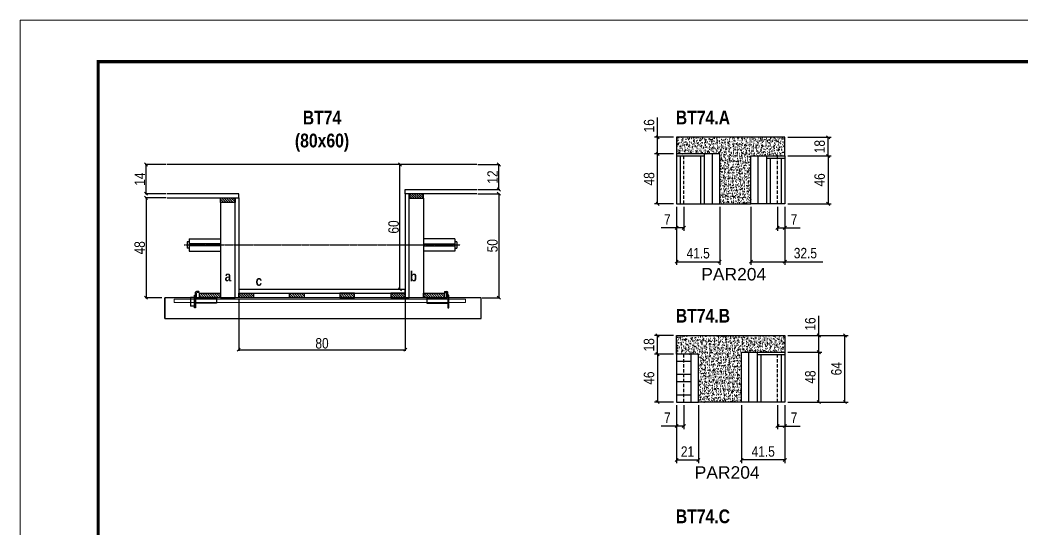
# Model space of a CAD drawing. Extents: x 3309 to 9590, y -2522 to 15424.
# Drawn here: x 8105 to 9068, y 6079 to 6568 of the extents above; entities that cross this region are included whole.
import ezdxf

# ---------------------------------------------------------------- set-up
doc = ezdxf.new("R2010")
doc.units = 0
for name, pattern in [('DASHED', [0.75, 0.5, -0.25]), ('HIDDEN', [0.375, 0.25, -0.125]), ('HIDDEN2', [4.7625, 3.175, -1.5875])]:
    doc.linetypes.add(name, pattern=pattern)
for name, color, linetype in [('5', 5, 'Continuous'), ('barrote', 251, 'Continuous'), ('COTA', 241, 'Continuous'), ('detalhes', 4, 'Continuous'), ('NOMENCLATURA', 7, 'Continuous'), ('Painéis', 200, 'Continuous'), ('presilha', 1, 'Continuous'), ('SARR_2.2x10', 60, 'Continuous'), ('SARR_2.2x7', 40, 'Continuous'), ('SARR_3.5x7', 81, 'Continuous'), ('TENSOR', 3, 'Continuous')]:
    doc.layers.add(name, color=color, linetype=linetype)
for name, color, linetype, lineweight in [('CONCRETO', 251, 'Continuous', 25), ('Folhas', 255, 'Continuous', 9), ('SARRAFO DE PRESSAO', 251, 'DASHED', 9), ('SCO-___-LAJ', 2, 'Continuous', 0)]:
    doc.layers.add(name, color=color, linetype=linetype, lineweight=lineweight)
doc.styles.add('COTA TECNICA', font='techl___.ttf', dxfattribs={"height": 10})
doc.styles.add('COTA TECNICA 2X', font='techl___.ttf', dxfattribs={"height": 10})
doc.styles.get("Standard").update_dxf_attribs({"font": 'arial.ttf'})
doc.styles.add('TECNICA', font='techb___.ttf', dxfattribs={"height": 10})
doc.dimstyles.new('PAINEL', dxfattribs={"dimtxt": 10, "dimasz": 3, "dimexe": 3, "dimexo": 3, "dimgap": 3, "dimtad": 1, "dimdec": 1, "dimzin": 12, "dimdsep": 46, "dimtxsty": 'COTA TECNICA', "dimblk1": 'OBLIQUE', "dimblk2": 'OBLIQUE', "dimsah": 1, "dimcen": 0.9, "dimclrd": 4, "dimclre": 4, "dimclrt": 240, "dimadec": 1, "dimazin": 3, "dimtfac": 1, "dimtdec": 1, "dimtmove": 0, "dimatfit": 3, "dimfxl": 1, "dimtolj": 1, "dimtzin": 12, "dimarcsym": 0})
doc.dimstyles.new('SECAO', dxfattribs={"dimscale": 0.333333, "dimtxt": 5, "dimasz": 9, "dimexe": 3, "dimexo": 3, "dimgap": 3, "dimtad": 1, "dimdec": 1, "dimlfac": 0.5, "dimzin": 12, "dimdsep": 46, "dimtxsty": 'COTA TECNICA 2X', "dimblk1": 'OBLIQUE', "dimblk2": 'OBLIQUE', "dimsah": 1, "dimcen": 0.9, "dimclrd": 4, "dimclre": 4, "dimclrt": 240, "dimadec": 1, "dimazin": 3, "dimtfac": 1, "dimtdec": 1, "dimtmove": 0, "dimatfit": 3, "dimfxl": 1, "dimtolj": 1, "dimtzin": 12, "dimarcsym": 0})
pattern_1 = [(135, (41599.443, -117211.2048), (-1.122532015, -1.122532015), [])]

# ---------------------------------------------------------------- blocks, each defined once
blk = doc.blocks.new('9999999999')
at = {"layer": 'Folhas'}
blk.add_lwpolyline([(98138.98, 34190.21), (99623.98, 34190.21), (99623.98, 35240.21), (98138.98, 35240.21)], close=True, dxfattribs=at)
at = {"layer": 'Folhas', "color": 30, "const_width": 3}
blk.add_lwpolyline([(98213.98, 34230.21), (99583.98, 34230.21), (99583.98, 35200.21), (98213.98, 35200.21)], close=True, dxfattribs=at)
blk = doc.blocks.new('PRESILHA METÁLICA 1')
at = {"layer": 'presilha'}
for p, q in [((6, 15.5), (7.5, 15.5)), ((6, -2.5), (6, 15.5)), ((7.5, 10.6), (7.5, 19.9)), ((7.5, 15.5), (7.5, -2.5)), ((12, 21), (8.6, 21)), ((9, 11.6), (9, 18.9)), ((12, 19.5), (9.6, 19.5)), ((12, 21), (12, 19.5)), ((0, 13), (6, 13)), ((0, 13), (0, 0)), ((6, 0), (0, 0)), ((6, 13), (6, 0)), ((37.5, 4.1), (7.5, 4.1)), ((37.5, 11), (9.6, 11)), ((37.5, 11), (37.5, 4.1)), ((7.5, -2.5), (6, -2.5))]:
    blk.add_line(p, q, dxfattribs=at)
for centre, radius, start, end in [((8.6, 19.9), 1.14, 90, 180), ((9.6, 18.9), 0.57, 90, 180), ((9.6, 11.6), 0.57, 180, 270)]:
    blk.add_arc(centre, radius, start, end, dxfattribs=at)
blk = doc.blocks.new('PRESILHA METÁLICA 2')
at = {"layer": 'presilha'}
for p, q in [((-5.2, 23.5), (-5.2, 22)), ((-5.2, 23.5), (-1.9, 23.5)), ((-5.2, 22), (-2.8, 22)), ((-2.2, 14.1), (-2.2, 21.4)), ((0.8, 18), (-0.8, 18)), ((-0.8, 18), (-0.8, 0)), ((-0.8, 14.6), (-0.8, 22.4)), ((0.8, 0), (0.8, 18)), ((-30.8, 13.5), (-30.8, 6.6)), ((-30.8, 13.5), (-2.8, 13.5)), ((-30.8, 6.6), (-0.8, 6.6)), ((-0.8, 0), (0.8, 0))]:
    blk.add_line(p, q, dxfattribs=at)
for centre, radius, start, end in [((-2.8, 21.4), 0.57, 0, 90), ((-1.9, 22.4), 1.14, 0, 90), ((-2.8, 14.1), 0.57, 270, 0)]:
    blk.add_arc(centre, radius, start, end, dxfattribs=at)
blk = doc.blocks.new('_Oblique')
at = {"color": 0, "linetype": 'ByBlock', "lineweight": -2}
blk.add_line((-0.5, -0.5), (0.5, 0.5), dxfattribs=at)
blk = doc.blocks.new('*D1804')
at = {"layer": 'COTA', "color": 4, "lineweight": -2, "transparency": 16777216}
for p, q in [((8245.35, 6396.96), (8225, 6396.96)), ((8226, 6396.96), (8226, 6300.96)), ((8241.23, 6300.96), (8225, 6300.96))]:
    blk.add_line(p, q, dxfattribs=at)
at = {"layer": 'Defpoints', "color": 0, "transparency": 16777216}
for p in [(8246.35, 6396.96), (8226, 6300.96), (8242.23, 6300.96)]:
    blk.add_point(p, dxfattribs=at)
at = {"layer": 'COTA', "color": 4, "lineweight": -2, "transparency": 16777216, "xscale": 3, "yscale": 3, "zscale": 3}
for p, rotation in [((8226, 6396.96), 90), ((8226, 6300.96), 270)]:
    blk.add_blockref('_Oblique', p, dxfattribs=dict(at, rotation=rotation))
at = {"layer": 'COTA', "color": 240, "transparency": 16777216, "insert": (8219.91, 6348.96), "char_height": 10, "attachment_point": 5, "rotation": 90, "style": 'COTA TECNICA 2X'}
blk.add_mtext('\\A1;48', dxfattribs=at)
blk = doc.blocks.new('*D1805')
at = {"layer": 'COTA', "color": 4, "lineweight": -2, "transparency": 16777216}
for p, q in [((8544.75, 6400.96), (8565.97, 6400.96)), ((8564.97, 6400.96), (8564.97, 6300.96)), ((8548.86, 6300.96), (8565.97, 6300.96))]:
    blk.add_line(p, q, dxfattribs=at)
at = {"layer": 'Defpoints', "color": 0, "transparency": 16777216}
for p in [(8543.75, 6400.96), (8547.86, 6300.96), (8564.97, 6300.96)]:
    blk.add_point(p, dxfattribs=at)
at = {"layer": 'COTA', "color": 4, "lineweight": -2, "transparency": 16777216, "xscale": 3, "yscale": 3, "zscale": 3}
for p, rotation in [((8564.97, 6400.96), 90), ((8564.97, 6300.96), 270)]:
    blk.add_blockref('_Oblique', p, dxfattribs=dict(at, rotation=rotation))
at = {"layer": 'COTA', "color": 240, "transparency": 16777216, "insert": (8558.86, 6350.96), "char_height": 10, "attachment_point": 5, "rotation": 90, "style": 'COTA TECNICA 2X'}
blk.add_mtext('\\A1;50', dxfattribs=at)
blk = doc.blocks.new('*D1806')
at = {"layer": 'COTA', "color": 4, "lineweight": -2, "transparency": 16777216}
for p, q in [((8474.05, 6428.96), (8468.97, 6428.96)), ((8469.97, 6308.96), (8469.97, 6428.96)), ((8474.05, 6308.96), (8468.97, 6308.96))]:
    blk.add_line(p, q, dxfattribs=at)
at = {"layer": 'Defpoints', "color": 0, "transparency": 16777216}
for p in [(8469.97, 6428.96), (8475.05, 6428.96), (8475.05, 6308.96)]:
    blk.add_point(p, dxfattribs=at)
at = {"layer": 'COTA', "color": 4, "lineweight": -2, "transparency": 16777216, "xscale": 3, "yscale": 3, "zscale": 3}
for p, rotation in [((8469.97, 6428.96), 90), ((8469.97, 6308.96), 270)]:
    blk.add_blockref('_Oblique', p, dxfattribs=dict(at, rotation=rotation))
at = {"layer": 'COTA', "color": 240, "transparency": 16777216, "insert": (8463.87, 6368.96), "char_height": 10, "attachment_point": 5, "rotation": 90, "style": 'COTA TECNICA 2X'}
blk.add_mtext('\\A1;60', dxfattribs=at)
blk = doc.blocks.new('*D1807')
at = {"layer": 'COTA', "color": 4, "lineweight": -2, "transparency": 16777216}
for p, q in [((8544.75, 6428.96), (8565.97, 6428.96)), ((8564.97, 6404.96), (8564.97, 6428.96)), ((8544.75, 6404.96), (8565.97, 6404.96))]:
    blk.add_line(p, q, dxfattribs=at)
at = {"layer": 'Defpoints', "color": 0, "transparency": 16777216}
for p in [(8543.75, 6428.96), (8564.97, 6428.96), (8543.75, 6404.96)]:
    blk.add_point(p, dxfattribs=at)
at = {"layer": 'COTA', "color": 4, "lineweight": -2, "transparency": 16777216, "xscale": 3, "yscale": 3, "zscale": 3}
for p, rotation in [((8564.97, 6428.96), 90), ((8564.97, 6404.96), 270)]:
    blk.add_blockref('_Oblique', p, dxfattribs=dict(at, rotation=rotation))
at = {"layer": 'COTA', "color": 240, "transparency": 16777216, "insert": (8558.91, 6416.96), "char_height": 10, "attachment_point": 5, "rotation": 90, "style": 'COTA TECNICA 2X'}
blk.add_mtext('\\A1;12', dxfattribs=at)
blk = doc.blocks.new('*D1808')
at = {"layer": 'COTA', "color": 4, "lineweight": -2, "transparency": 16777216}
for p, q in [((8245.35, 6428.96), (8225, 6428.96)), ((8226, 6400.96), (8226, 6428.96)), ((8245.35, 6400.96), (8225, 6400.96))]:
    blk.add_line(p, q, dxfattribs=at)
at = {"layer": 'Defpoints', "color": 0, "transparency": 16777216}
for p in [(8226, 6428.96), (8246.35, 6428.96), (8246.35, 6400.96)]:
    blk.add_point(p, dxfattribs=at)
at = {"layer": 'COTA', "color": 4, "lineweight": -2, "transparency": 16777216, "xscale": 3, "yscale": 3, "zscale": 3}
for p, rotation in [((8226, 6428.96), 90), ((8226, 6400.96), 270)]:
    blk.add_blockref('_Oblique', p, dxfattribs=dict(at, rotation=rotation))
at = {"layer": 'COTA', "color": 240, "transparency": 16777216, "insert": (8219.93, 6414.96), "char_height": 10, "attachment_point": 5, "rotation": 90, "style": 'COTA TECNICA 2X'}
blk.add_mtext('\\A1;14', dxfattribs=at)
blk = doc.blocks.new('*D1809')
at = {"layer": 'COTA', "color": 4, "lineweight": -2, "transparency": 16777216}
for p, q in [((8315.05, 6299.96), (8315.05, 6249.98)), ((8475.05, 6299.96), (8475.05, 6249.98)), ((8315.05, 6250.98), (8475.05, 6250.98))]:
    blk.add_line(p, q, dxfattribs=at)
at = {"layer": 'Defpoints', "color": 0, "transparency": 16777216}
for p in [(8315.05, 6300.96), (8475.05, 6300.96), (8475.05, 6250.98)]:
    blk.add_point(p, dxfattribs=at)
at = {"layer": 'COTA', "color": 4, "lineweight": -2, "transparency": 16777216, "xscale": 3, "yscale": 3, "zscale": 3, "rotation": 180}
blk.add_blockref('_Oblique', (8315.05, 6250.98), dxfattribs=at)
at = {"layer": 'COTA', "color": 4, "lineweight": -2, "transparency": 16777216, "xscale": 3, "yscale": 3, "zscale": 3}
blk.add_blockref('_Oblique', (8475.05, 6250.98), dxfattribs=at)
at = {"layer": 'COTA', "color": 240, "transparency": 16777216, "insert": (8395.05, 6257.11), "char_height": 10, "attachment_point": 5, "style": 'COTA TECNICA 2X'}
blk.add_mtext('\\A1;80', dxfattribs=at)
blk = doc.blocks.new('*D1810')
at = {"layer": 'COTA', "color": 4, "lineweight": -2, "transparency": 16777216}
for p, q in [((8735.75, 6388.2), (8735.75, 6332.58)), ((8777.25, 6388.2), (8777.25, 6332.58)), ((8735.75, 6335.58), (8777.25, 6335.58))]:
    blk.add_line(p, q, dxfattribs=at)
at = {"layer": 'Defpoints', "color": 0, "transparency": 16777216}
for p in [(8735.75, 6391.2), (8777.25, 6391.2), (8777.25, 6335.58)]:
    blk.add_point(p, dxfattribs=at)
at = {"layer": 'COTA', "color": 4, "lineweight": -2, "transparency": 16777216, "xscale": 3, "yscale": 3, "zscale": 3, "rotation": 180}
blk.add_blockref('_Oblique', (8735.75, 6335.58), dxfattribs=at)
at = {"layer": 'COTA', "color": 4, "lineweight": -2, "transparency": 16777216, "xscale": 3, "yscale": 3, "zscale": 3}
blk.add_blockref('_Oblique', (8777.25, 6335.58), dxfattribs=at)
at = {"layer": 'COTA', "color": 240, "transparency": 16777216, "insert": (8756.5, 6343.68), "char_height": 10, "attachment_point": 5, "style": 'COTA TECNICA'}
blk.add_mtext('\\A1;41.5', dxfattribs=at)
blk = doc.blocks.new('*D1811')
at = {"layer": 'COTA', "color": 4, "lineweight": -2, "transparency": 16777216}
for p, q in [((8732.75, 6439.2), (8714.51, 6439.2)), ((8717.51, 6391.2), (8717.51, 6439.2)), ((8732.75, 6391.2), (8714.51, 6391.2))]:
    blk.add_line(p, q, dxfattribs=at)
at = {"layer": 'Defpoints', "color": 0, "transparency": 16777216}
for p in [(8717.51, 6439.2), (8735.75, 6439.2), (8735.75, 6391.2)]:
    blk.add_point(p, dxfattribs=at)
at = {"layer": 'COTA', "color": 4, "lineweight": -2, "transparency": 16777216, "xscale": 3, "yscale": 3, "zscale": 3}
for p, rotation in [((8717.51, 6439.2), 90), ((8717.51, 6391.2), 270)]:
    blk.add_blockref('_Oblique', p, dxfattribs=dict(at, rotation=rotation))
at = {"layer": 'COTA', "color": 240, "transparency": 16777216, "insert": (8709.41, 6415.2), "char_height": 10, "attachment_point": 5, "rotation": 90, "style": 'COTA TECNICA'}
blk.add_mtext('\\A1;48', dxfattribs=at)
blk = doc.blocks.new('*D1812')
at = {"layer": 'COTA', "color": 4, "lineweight": -2, "transparency": 16777216}
for p, q in [((8717.51, 6455.2), (8717.51, 6474.22)), ((8732.75, 6455.2), (8714.51, 6455.2)), ((8717.51, 6439.2), (8717.51, 6455.2)), ((8732.75, 6439.2), (8714.51, 6439.2))]:
    blk.add_line(p, q, dxfattribs=at)
at = {"layer": 'Defpoints', "color": 0, "transparency": 16777216}
for p in [(8717.51, 6455.2), (8735.75, 6455.2), (8735.75, 6439.2)]:
    blk.add_point(p, dxfattribs=at)
at = {"layer": 'COTA', "color": 4, "lineweight": -2, "transparency": 16777216, "xscale": 3, "yscale": 3, "zscale": 3}
for p, rotation in [((8717.51, 6455.2), 90), ((8717.51, 6439.2), 270)]:
    blk.add_blockref('_Oblique', p, dxfattribs=dict(at, rotation=rotation))
at = {"layer": 'COTA', "color": 240, "transparency": 16777216, "insert": (8709.41, 6466.21), "char_height": 10, "attachment_point": 5, "rotation": 90, "style": 'COTA TECNICA'}
blk.add_mtext('\\A1;16', dxfattribs=at)
blk = doc.blocks.new('*D1813')
at = {"layer": 'COTA', "color": 4, "lineweight": -2, "transparency": 16777216}
for p, q in [((8735.75, 6388.2), (8735.75, 6365.15)), ((8742.75, 6388.2), (8742.75, 6365.15)), ((8735.75, 6368.15), (8721.02, 6368.15)), ((8742.75, 6368.15), (8735.75, 6368.15))]:
    blk.add_line(p, q, dxfattribs=at)
at = {"layer": 'Defpoints', "color": 0, "transparency": 16777216}
for p in [(8735.75, 6391.2), (8742.75, 6391.2), (8735.75, 6368.15)]:
    blk.add_point(p, dxfattribs=at)
at = {"layer": 'COTA', "color": 4, "lineweight": -2, "transparency": 16777216, "xscale": 3, "yscale": 3, "zscale": 3, "rotation": 180}
blk.add_blockref('_Oblique', (8735.75, 6368.15), dxfattribs=at)
at = {"layer": 'COTA', "color": 4, "lineweight": -2, "transparency": 16777216, "xscale": 3, "yscale": 3, "zscale": 3}
blk.add_blockref('_Oblique', (8742.75, 6368.15), dxfattribs=at)
at = {"layer": 'COTA', "color": 240, "transparency": 16777216, "insert": (8726.89, 6376.23), "char_height": 10, "attachment_point": 5, "style": 'COTA TECNICA'}
blk.add_mtext('\\A1;7', dxfattribs=at)
blk = doc.blocks.new('*D1814')
at = {"layer": 'COTA', "color": 4, "lineweight": -2, "transparency": 16777216}
for p, q in [((8832.75, 6388.2), (8832.75, 6365.15)), ((8839.75, 6388.2), (8839.75, 6365.15)), ((8832.75, 6368.15), (8839.75, 6368.15)), ((8839.75, 6368.15), (8854.48, 6368.15))]:
    blk.add_line(p, q, dxfattribs=at)
at = {"layer": 'Defpoints', "color": 0, "transparency": 16777216}
for p in [(8832.75, 6391.2), (8839.75, 6391.2), (8839.75, 6368.15)]:
    blk.add_point(p, dxfattribs=at)
at = {"layer": 'COTA', "color": 4, "lineweight": -2, "transparency": 16777216, "xscale": 3, "yscale": 3, "zscale": 3, "rotation": 180}
blk.add_blockref('_Oblique', (8832.75, 6368.15), dxfattribs=at)
at = {"layer": 'COTA', "color": 4, "lineweight": -2, "transparency": 16777216, "xscale": 3, "yscale": 3, "zscale": 3}
blk.add_blockref('_Oblique', (8839.75, 6368.15), dxfattribs=at)
at = {"layer": 'COTA', "color": 240, "transparency": 16777216, "insert": (8848.62, 6376.23), "char_height": 10, "attachment_point": 5, "style": 'COTA TECNICA'}
blk.add_mtext('\\A1;7', dxfattribs=at)
blk = doc.blocks.new('*D1816')
at = {"layer": 'COTA', "color": 4, "lineweight": -2, "transparency": 16777216}
for p, q in [((8842.75, 6437.2), (8884.36, 6437.2)), ((8881.36, 6437.2), (8881.36, 6391.2)), ((8842.75, 6391.2), (8884.36, 6391.2))]:
    blk.add_line(p, q, dxfattribs=at)
at = {"layer": 'Defpoints', "color": 0, "transparency": 16777216}
for p in [(8839.75, 6437.2), (8839.75, 6391.2), (8881.36, 6391.2)]:
    blk.add_point(p, dxfattribs=at)
at = {"layer": 'COTA', "color": 4, "lineweight": -2, "transparency": 16777216, "xscale": 3, "yscale": 3, "zscale": 3}
for p, rotation in [((8881.36, 6437.2), 90), ((8881.36, 6391.2), 270)]:
    blk.add_blockref('_Oblique', p, dxfattribs=dict(at, rotation=rotation))
at = {"layer": 'COTA', "color": 240, "transparency": 16777216, "insert": (8873.26, 6414.2), "char_height": 10, "attachment_point": 5, "rotation": 90, "style": 'COTA TECNICA'}
blk.add_mtext('\\A1;46', dxfattribs=at)
blk = doc.blocks.new('*D1817')
at = {"layer": 'COTA', "color": 4, "lineweight": -2, "transparency": 16777216}
for p, q in [((8842.75, 6455.2), (8884.36, 6455.2)), ((8881.36, 6437.2), (8881.36, 6455.2)), ((8842.75, 6437.2), (8884.36, 6437.2))]:
    blk.add_line(p, q, dxfattribs=at)
at = {"layer": 'Defpoints', "color": 0, "transparency": 16777216}
for p in [(8839.75, 6455.2), (8881.36, 6455.2), (8839.75, 6437.2)]:
    blk.add_point(p, dxfattribs=at)
at = {"layer": 'COTA', "color": 4, "lineweight": -2, "transparency": 16777216, "xscale": 3, "yscale": 3, "zscale": 3}
for p, rotation in [((8881.36, 6455.2), 90), ((8881.36, 6437.2), 270)]:
    blk.add_blockref('_Oblique', p, dxfattribs=dict(at, rotation=rotation))
at = {"layer": 'COTA', "color": 240, "transparency": 16777216, "insert": (8873.27, 6446.2), "char_height": 10, "attachment_point": 5, "rotation": 90, "style": 'COTA TECNICA'}
blk.add_mtext('\\A1;18', dxfattribs=at)
blk = doc.blocks.new('*D1818')
at = {"layer": 'COTA', "color": 4, "lineweight": -2, "transparency": 16777216}
for p, q in [((8807.25, 6388.2), (8807.25, 6332.58)), ((8839.75, 6388.2), (8839.75, 6332.58)), ((8807.25, 6335.58), (8839.75, 6335.58)), ((8839.75, 6335.58), (8876.34, 6335.58))]:
    blk.add_line(p, q, dxfattribs=at)
at = {"layer": 'Defpoints', "color": 0, "transparency": 16777216}
for p in [(8807.25, 6391.2), (8839.75, 6391.2), (8839.75, 6335.58)]:
    blk.add_point(p, dxfattribs=at)
at = {"layer": 'COTA', "color": 4, "lineweight": -2, "transparency": 16777216, "xscale": 3, "yscale": 3, "zscale": 3, "rotation": 180}
blk.add_blockref('_Oblique', (8807.25, 6335.58), dxfattribs=at)
at = {"layer": 'COTA', "color": 4, "lineweight": -2, "transparency": 16777216, "xscale": 3, "yscale": 3, "zscale": 3}
blk.add_blockref('_Oblique', (8839.75, 6335.58), dxfattribs=at)
at = {"layer": 'COTA', "color": 240, "transparency": 16777216, "insert": (8859.55, 6343.79), "char_height": 10, "attachment_point": 5, "style": 'COTA TECNICA'}
blk.add_mtext('\\A1;32.5', dxfattribs=at)
blk = doc.blocks.new('*D1820')
at = {"layer": 'COTA', "color": 4, "lineweight": -2, "transparency": 16777216}
for p, q in [((8798.25, 6197.71), (8798.25, 6142.08)), ((8839.75, 6197.71), (8839.75, 6142.08)), ((8839.75, 6145.08), (8798.25, 6145.08))]:
    blk.add_line(p, q, dxfattribs=at)
at = {"layer": 'Defpoints', "color": 0, "transparency": 16777216}
for p in [(8798.25, 6200.71), (8839.75, 6200.71), (8798.25, 6145.08)]:
    blk.add_point(p, dxfattribs=at)
at = {"layer": 'COTA', "color": 4, "lineweight": -2, "transparency": 16777216, "xscale": 3, "yscale": 3, "zscale": 3, "rotation": 180}
blk.add_blockref('_Oblique', (8798.25, 6145.08), dxfattribs=at)
at = {"layer": 'COTA', "color": 4, "lineweight": -2, "transparency": 16777216, "xscale": 3, "yscale": 3, "zscale": 3}
blk.add_blockref('_Oblique', (8839.75, 6145.08), dxfattribs=at)
at = {"layer": 'COTA', "color": 240, "transparency": 16777216, "insert": (8819, 6153.19), "char_height": 10, "attachment_point": 5, "style": 'COTA TECNICA'}
blk.add_mtext('\\A1;41.5', dxfattribs=at)
blk = doc.blocks.new('*D1821')
at = {"layer": 'COTA', "color": 4, "lineweight": -2, "transparency": 16777216}
for p, q in [((8842.75, 6248.71), (8875.41, 6248.71)), ((8872.41, 6200.71), (8872.41, 6248.71)), ((8842.75, 6200.71), (8875.41, 6200.71))]:
    blk.add_line(p, q, dxfattribs=at)
at = {"layer": 'Defpoints', "color": 0, "transparency": 16777216}
for p in [(8839.75, 6248.71), (8872.41, 6248.71), (8839.75, 6200.71)]:
    blk.add_point(p, dxfattribs=at)
at = {"layer": 'COTA', "color": 4, "lineweight": -2, "transparency": 16777216, "xscale": 3, "yscale": 3, "zscale": 3}
for p, rotation in [((8872.41, 6248.71), 90), ((8872.41, 6200.71), 270)]:
    blk.add_blockref('_Oblique', p, dxfattribs=dict(at, rotation=rotation))
at = {"layer": 'COTA', "color": 240, "transparency": 16777216, "insert": (8864.31, 6224.71), "char_height": 10, "attachment_point": 5, "rotation": 90, "style": 'COTA TECNICA'}
blk.add_mtext('\\A1;48', dxfattribs=at)
blk = doc.blocks.new('*D1819')
at = {"layer": 'COTA', "color": 4, "lineweight": -2, "transparency": 16777216}
for p, q in [((8832.75, 6197.71), (8832.75, 6174.66)), ((8839.75, 6197.71), (8839.75, 6174.66)), ((8832.75, 6177.66), (8839.75, 6177.66)), ((8839.75, 6177.66), (8854.48, 6177.66))]:
    blk.add_line(p, q, dxfattribs=at)
at = {"layer": 'Defpoints', "color": 0, "transparency": 16777216}
for p in [(8832.75, 6200.71), (8839.75, 6200.71), (8839.75, 6177.66)]:
    blk.add_point(p, dxfattribs=at)
at = {"layer": 'COTA', "color": 4, "lineweight": -2, "transparency": 16777216, "xscale": 3, "yscale": 3, "zscale": 3, "rotation": 180}
blk.add_blockref('_Oblique', (8832.75, 6177.66), dxfattribs=at)
at = {"layer": 'COTA', "color": 4, "lineweight": -2, "transparency": 16777216, "xscale": 3, "yscale": 3, "zscale": 3}
blk.add_blockref('_Oblique', (8839.75, 6177.66), dxfattribs=at)
at = {"layer": 'COTA', "color": 240, "transparency": 16777216, "insert": (8848.62, 6185.73), "char_height": 10, "attachment_point": 5, "style": 'COTA TECNICA'}
blk.add_mtext('\\A1;7', dxfattribs=at)
blk = doc.blocks.new('*D1823')
at = {"layer": 'COTA', "color": 4, "lineweight": -2, "transparency": 16777216}
for p, q in [((8872.41, 6264.71), (8872.41, 6283.72)), ((8842.75, 6264.71), (8875.41, 6264.71)), ((8872.41, 6248.71), (8872.41, 6264.71)), ((8842.75, 6248.71), (8875.41, 6248.71))]:
    blk.add_line(p, q, dxfattribs=at)
at = {"layer": 'Defpoints', "color": 0, "transparency": 16777216}
for p in [(8839.75, 6264.71), (8872.41, 6264.71), (8839.75, 6248.71)]:
    blk.add_point(p, dxfattribs=at)
at = {"layer": 'COTA', "color": 4, "lineweight": -2, "transparency": 16777216, "xscale": 3, "yscale": 3, "zscale": 3}
for p, rotation in [((8872.41, 6264.71), 90), ((8872.41, 6248.71), 270)]:
    blk.add_blockref('_Oblique', p, dxfattribs=dict(at, rotation=rotation))
at = {"layer": 'COTA', "color": 240, "transparency": 16777216, "insert": (8864.3, 6275.72), "char_height": 10, "attachment_point": 5, "rotation": 90, "style": 'COTA TECNICA'}
blk.add_mtext('\\A1;16', dxfattribs=at)
blk = doc.blocks.new('*D1824')
at = {"layer": 'COTA', "color": 4, "lineweight": -2, "transparency": 16777216}
for p, q in [((8842.75, 6264.71), (8900.52, 6264.71)), ((8897.52, 6200.71), (8897.52, 6264.71)), ((8842.75, 6200.71), (8900.52, 6200.71))]:
    blk.add_line(p, q, dxfattribs=at)
at = {"layer": 'Defpoints', "color": 0, "transparency": 16777216}
for p in [(8839.75, 6264.71), (8897.52, 6264.71), (8839.75, 6200.71)]:
    blk.add_point(p, dxfattribs=at)
at = {"layer": 'COTA', "color": 4, "lineweight": -2, "transparency": 16777216, "xscale": 3, "yscale": 3, "zscale": 3}
for p, rotation in [((8897.52, 6264.71), 90), ((8897.52, 6200.71), 270)]:
    blk.add_blockref('_Oblique', p, dxfattribs=dict(at, rotation=rotation))
at = {"layer": 'COTA', "color": 240, "transparency": 16777216, "insert": (8889.41, 6232.71), "char_height": 10, "attachment_point": 5, "rotation": 90, "style": 'COTA TECNICA'}
blk.add_mtext('\\A1;64', dxfattribs=at)
blk = doc.blocks.new('*D1838')
at = {"layer": 'COTA', "color": 4, "lineweight": -2, "transparency": 16777216}
for p, q in [((8735.75, 6197.71), (8735.75, 6142.08)), ((8756.75, 6197.71), (8756.75, 6142.08)), ((8735.75, 6145.08), (8756.75, 6145.08))]:
    blk.add_line(p, q, dxfattribs=at)
at = {"layer": 'Defpoints', "color": 0, "transparency": 16777216}
for p in [(8735.75, 6200.71), (8756.75, 6200.71), (8756.75, 6145.08)]:
    blk.add_point(p, dxfattribs=at)
at = {"layer": 'COTA', "color": 4, "lineweight": -2, "transparency": 16777216, "xscale": 3, "yscale": 3, "zscale": 3, "rotation": 180}
blk.add_blockref('_Oblique', (8735.75, 6145.08), dxfattribs=at)
at = {"layer": 'COTA', "color": 4, "lineweight": -2, "transparency": 16777216, "xscale": 3, "yscale": 3, "zscale": 3}
blk.add_blockref('_Oblique', (8756.75, 6145.08), dxfattribs=at)
at = {"layer": 'COTA', "color": 240, "transparency": 16777216, "insert": (8746.25, 6153.14), "char_height": 10, "attachment_point": 5, "style": 'COTA TECNICA'}
blk.add_mtext('\\A1;21', dxfattribs=at)
blk = doc.blocks.new('*D1839')
at = {"layer": 'COTA', "color": 4, "lineweight": -2, "transparency": 16777216}
for p, q in [((8732.75, 6246.71), (8714.4, 6246.71)), ((8717.4, 6246.71), (8717.4, 6200.71)), ((8732.75, 6200.71), (8714.4, 6200.71))]:
    blk.add_line(p, q, dxfattribs=at)
at = {"layer": 'Defpoints', "color": 0, "transparency": 16777216}
for p in [(8735.75, 6246.71), (8717.4, 6200.71), (8735.75, 6200.71)]:
    blk.add_point(p, dxfattribs=at)
at = {"layer": 'COTA', "color": 4, "lineweight": -2, "transparency": 16777216, "xscale": 3, "yscale": 3, "zscale": 3}
for p, rotation in [((8717.4, 6246.71), 90), ((8717.4, 6200.71), 270)]:
    blk.add_blockref('_Oblique', p, dxfattribs=dict(at, rotation=rotation))
at = {"layer": 'COTA', "color": 240, "transparency": 16777216, "insert": (8709.3, 6223.71), "char_height": 10, "attachment_point": 5, "rotation": 90, "style": 'COTA TECNICA'}
blk.add_mtext('\\A1;46', dxfattribs=at)
blk = doc.blocks.new('*D1840')
at = {"layer": 'COTA', "color": 4, "lineweight": -2, "transparency": 16777216}
for p, q in [((8732.75, 6264.71), (8714.4, 6264.71)), ((8717.4, 6246.71), (8717.4, 6264.71)), ((8732.75, 6246.71), (8714.4, 6246.71))]:
    blk.add_line(p, q, dxfattribs=at)
at = {"layer": 'Defpoints', "color": 0, "transparency": 16777216}
for p in [(8717.4, 6264.71), (8735.75, 6264.71), (8735.75, 6246.71)]:
    blk.add_point(p, dxfattribs=at)
at = {"layer": 'COTA', "color": 4, "lineweight": -2, "transparency": 16777216, "xscale": 3, "yscale": 3, "zscale": 3}
for p, rotation in [((8717.4, 6264.71), 90), ((8717.4, 6246.71), 270)]:
    blk.add_blockref('_Oblique', p, dxfattribs=dict(at, rotation=rotation))
at = {"layer": 'COTA', "color": 240, "transparency": 16777216, "insert": (8709.31, 6255.71), "char_height": 10, "attachment_point": 5, "rotation": 90, "style": 'COTA TECNICA'}
blk.add_mtext('\\A1;18', dxfattribs=at)
blk = doc.blocks.new('*D1842')
at = {"layer": 'COTA', "color": 4, "lineweight": -2, "transparency": 16777216}
for p, q in [((8735.75, 6197.71), (8735.75, 6174.66)), ((8742.75, 6197.71), (8742.75, 6174.66)), ((8735.75, 6177.66), (8721.02, 6177.66)), ((8742.75, 6177.66), (8735.75, 6177.66))]:
    blk.add_line(p, q, dxfattribs=at)
at = {"layer": 'Defpoints', "color": 0, "transparency": 16777216}
for p in [(8735.75, 6200.71), (8742.75, 6200.71), (8735.75, 6177.66)]:
    blk.add_point(p, dxfattribs=at)
at = {"layer": 'COTA', "color": 4, "lineweight": -2, "transparency": 16777216, "xscale": 3, "yscale": 3, "zscale": 3, "rotation": 180}
blk.add_blockref('_Oblique', (8735.75, 6177.66), dxfattribs=at)
at = {"layer": 'COTA', "color": 4, "lineweight": -2, "transparency": 16777216, "xscale": 3, "yscale": 3, "zscale": 3}
blk.add_blockref('_Oblique', (8742.75, 6177.66), dxfattribs=at)
at = {"layer": 'COTA', "color": 240, "transparency": 16777216, "insert": (8726.89, 6185.73), "char_height": 10, "attachment_point": 5, "style": 'COTA TECNICA'}
blk.add_mtext('\\A1;7', dxfattribs=at)

msp = doc.modelspace()

# ---------------------------------------------------------------- hatches: boundary and pattern name
at = {"layer": 'COTA'}
h = msp.add_hatch(dxfattribs=at)
h.set_pattern_fill('AR-CONC', color=256, scale=0.03)
h.paths.add_polyline_path([(8807.25, 6437.2), (8839.75, 6437.2), (8839.75, 6455.2), (8735.75, 6455.2), (8735.75, 6439.2), (8777.25, 6439.2), (8777.25, 6391.2), (8807.25, 6391.2)])
h = msp.add_hatch(dxfattribs=at)
h.set_pattern_fill('AR-CONC', color=256, scale=0.03)
h.paths.add_polyline_path([(8798.25, 6248.71), (8839.75, 6248.71), (8839.75, 6264.71), (8735.75, 6264.71), (8735.75, 6246.71), (8756.75, 6246.71), (8756.75, 6200.71), (8798.25, 6200.71)])
at = {"layer": 'SARR_2.2x10'}
h = msp.add_hatch(dxfattribs=at)
h.set_pattern_fill('ANSI31', color=256, scale=0.5, angle=90)
h.set_pattern_definition([(135, (41470.9857, -117211.2048), (-1.122532015, -1.122532015), [])])
h.paths.add_polyline_path([(8277.45, 6305.36), (8277.45, 6300.96), (8297.45, 6300.96), (8297.45, 6305.36)])
h = msp.add_hatch(dxfattribs=at)
h.set_pattern_fill('ANSI31', color=256, scale=0.5, angle=90)
h.set_pattern_definition([(135, (41686.1857, -117211.2048), (-1.122532015, -1.122532015), [])])
h.paths.add_polyline_path([(8492.65, 6305.36), (8492.65, 6300.96), (8512.65, 6300.96), (8512.65, 6305.36)])
at = {"layer": 'SARR_2.2x7'}
h = msp.add_hatch(dxfattribs=at)
h.set_pattern_fill('ANSI31', color=256, scale=0.5, angle=90)
h.set_pattern_definition([(135, (41484.9857, -117119.6048), (-1.122532015, -1.122532015), [])])
h.paths.add_polyline_path([(8311.45, 6396.96), (8311.45, 6392.56), (8297.45, 6392.56), (8297.45, 6396.96)])
h = msp.add_hatch(dxfattribs=at)
h.set_pattern_fill('ANSI31', color=256, scale=0.5, angle=90)
h.set_pattern_definition([(135, (41586.9857, -117115.6048), (-1.122532015, -1.122532015), [])])
h.paths.add_polyline_path([(8478.65, 6400.96), (8478.65, 6396.56), (8492.65, 6396.56), (8492.65, 6400.96)])
h = msp.add_hatch(dxfattribs=at)
h.set_pattern_fill('ANSI31', color=256, scale=0.5, angle=90)
h.set_pattern_definition([(135, (41550.5857, -117211.2048), (-1.122532015, -1.122532015), [])])
h.paths.add_polyline_path([(8329.05, 6300.96), (8329.05, 6305.36), (8315.05, 6305.36), (8315.05, 6300.96)])
h = msp.add_hatch(dxfattribs=at)
h.set_pattern_fill('ANSI31', color=256, scale=0.5, angle=90)
h.set_pattern_definition(pattern_1)
h.paths.add_polyline_path([(8377.9, 6300.96), (8377.9, 6305.36), (8363.9, 6305.36), (8363.9, 6300.96)])
h = msp.add_hatch(dxfattribs=at)
h.set_pattern_fill('ANSI31', color=256, scale=0.5, angle=90)
h.set_pattern_definition(pattern_1)
h.paths.add_polyline_path([(8412.19, 6300.96), (8412.19, 6305.36), (8426.19, 6305.36), (8426.19, 6300.96)])
h = msp.add_hatch(dxfattribs=at)
h.set_pattern_fill('ANSI31', color=256, scale=0.5, angle=90)
h.set_pattern_definition([(135, (41672.5857, -117211.2048), (-1.122532015, -1.122532015), [])])
h.paths.add_polyline_path([(8461.05, 6305.36), (8461.05, 6300.96), (8475.05, 6300.96), (8475.05, 6305.36)])

# ---------------------------------------------------------------- linework, layer by layer
at = {"ltscale": 3}
for p, q in [((8265.45, 6354.69), (8265.45, 6348.69)), ((8267.45, 6354.69), (8265.45, 6354.69)), ((8267.45, 6357.69), (8267.45, 6345.69)), ((8267.45, 6357.69), (8297.45, 6357.69)), ((8522.65, 6357.69), (8492.65, 6357.69)), ((8522.65, 6357.69), (8522.65, 6345.69)), ((8524.65, 6354.69), (8522.65, 6354.69)), ((8524.65, 6354.69), (8524.65, 6348.69)), ((8267.45, 6348.69), (8265.45, 6348.69)), ((8297.45, 6352.69), (8267.45, 6352.69)), ((8297.45, 6350.69), (8267.45, 6350.69)), ((8267.45, 6345.69), (8297.45, 6345.69)), ((8492.65, 6352.69), (8522.65, 6352.69)), ((8492.65, 6350.69), (8522.65, 6350.69)), ((8522.65, 6345.69), (8492.65, 6345.69)), ((8522.65, 6348.69), (8524.65, 6348.69))]:
    msp.add_line(p, q, dxfattribs=at)
at = {"layer": 'barrote'}
msp.add_lwpolyline([(8243.99, 6280.96), (8547.91, 6280.96), (8547.91, 6300.96), (8243.99, 6300.96)], close=True, dxfattribs=at)
at = {"layer": 'CONCRETO', "linetype": 'Continuous'}
msp.add_line((8543.75, 6428.96), (8246.35, 6428.96), dxfattribs=at)
at = {"layer": 'COTA'}
for p, q in [((8839.75, 6455.2), (8735.75, 6455.2)), ((8735.75, 6455.2), (8735.75, 6439.2)), ((8839.75, 6437.2), (8839.75, 6455.2)), ((8777.25, 6391.2), (8807.25, 6391.2)), ((8735.75, 6264.71), (8839.75, 6264.71)), ((8735.75, 6246.71), (8735.75, 6264.71)), ((8839.75, 6264.71), (8839.75, 6248.71)), ((8798.25, 6200.71), (8756.75, 6200.71))]:
    msp.add_line(p, q, dxfattribs=at)
at = {"layer": 'detalhes', "color": 250}
msp.add_line((8243.99, 6280.96), (8243.99, 6300.96), dxfattribs=at)
at = {"layer": 'Painéis', "linetype": 'ByBlock'}
for p, q in [((8777.25, 6439.2), (8735.75, 6439.2)), ((8735.75, 6439.2), (8735.75, 6391.2)), ((8777.25, 6391.2), (8777.25, 6439.2)), ((8807.25, 6437.2), (8839.75, 6437.2)), ((8807.25, 6391.2), (8807.25, 6437.2)), ((8839.75, 6437.2), (8839.75, 6391.2)), ((8735.75, 6391.2), (8777.25, 6391.2)), ((8839.75, 6391.2), (8807.25, 6391.2)), ((8798.25, 6248.71), (8839.75, 6248.71)), ((8798.25, 6200.71), (8798.25, 6248.71)), ((8839.75, 6248.71), (8839.75, 6200.71)), ((8756.75, 6246.71), (8735.75, 6246.71)), ((8735.75, 6246.71), (8735.75, 6200.71)), ((8756.75, 6200.71), (8756.75, 6246.71)), ((8735.75, 6200.71), (8756.75, 6200.71)), ((8839.75, 6200.71), (8798.25, 6200.71))]:
    msp.add_line(p, q, dxfattribs=at)
at = {"layer": 'Painéis', "linetype": 'Continuous', "elevation": 0}
for points in [[(8543.75, 6400.96), (8475.05, 6400.96), (8475.05, 6404.96), (8543.75, 6404.96)], [(8246.35, 6396.96), (8315.05, 6396.96), (8315.05, 6400.96), (8246.35, 6400.96)]]:
    msp.add_lwpolyline(points, dxfattribs=at)
at = {"layer": 'Painéis', "linetype": 'Continuous'}
for points in [[(8311.45, 6300.96), (8311.45, 6396.96), (8315.05, 6396.96), (8315.05, 6300.96)], [(8478.65, 6300.96), (8478.65, 6400.96), (8475.05, 6400.96), (8475.05, 6300.96)], [(8475.05, 6308.96), (8315.05, 6308.96), (8315.05, 6305.36), (8475.05, 6305.36)]]:
    msp.add_lwpolyline(points, close=True, dxfattribs=at)
at = {"layer": 'SARR_2.2x10'}
for points in [[(8277.45, 6305.36), (8297.45, 6305.36), (8297.45, 6300.96), (8277.45, 6300.96)], [(8492.65, 6305.36), (8512.65, 6305.36), (8512.65, 6300.96), (8492.65, 6300.96)]]:
    msp.add_lwpolyline(points, close=True, dxfattribs=at)
at = {"layer": 'SARR_2.2x7', "linetype": 'Continuous'}
for p, q in [((8762.25, 6437), (8735.75, 6437)), ((8770.25, 6391.2), (8770.25, 6439.2)), ((8814.25, 6391.2), (8814.25, 6437.2)), ((8822.25, 6435), (8839.75, 6435)), ((8805.25, 6200.71), (8805.25, 6248.71)), ((8749.75, 6239.71), (8735.75, 6239.71)), ((8749.75, 6200.71), (8749.75, 6246.71)), ((8813.25, 6246.51), (8839.75, 6246.51)), ((8735.75, 6227.4), (8749.75, 6227.4)), ((8735.75, 6220.4), (8749.75, 6220.4)), ((8735.75, 6207.71), (8749.75, 6207.71))]:
    msp.add_line(p, q, dxfattribs=at)
at = {"layer": 'SARR_2.2x7', "linetype": 'HIDDEN2'}
for p, q in [((8742.75, 6391.2), (8742.75, 6439.2)), ((8832.75, 6391.2), (8832.75, 6437.2)), ((8832.75, 6200.71), (8832.75, 6248.71)), ((8742.75, 6200.71), (8742.75, 6246.71))]:
    msp.add_line(p, q, dxfattribs=at)
at = {"layer": 'SARR_2.2x7', "elevation": 0}
for points in [[(8297.45, 6396.96), (8311.45, 6396.96), (8311.45, 6392.56), (8297.45, 6392.56)], [(8492.65, 6400.96), (8478.65, 6400.96), (8478.65, 6396.56), (8492.65, 6396.56)]]:
    msp.add_lwpolyline(points, close=True, dxfattribs=at)
at = {"layer": 'SARR_2.2x7'}
for points in [[(8315.05, 6305.36), (8329.05, 6305.36), (8329.05, 6300.96), (8315.05, 6300.96)], [(8363.9, 6305.36), (8377.9, 6305.36), (8377.9, 6300.96), (8363.9, 6300.96)], [(8426.19, 6305.36), (8412.19, 6305.36), (8412.19, 6300.96), (8426.19, 6300.96)], [(8475.05, 6305.36), (8461.05, 6305.36), (8461.05, 6300.96), (8475.05, 6300.96)]]:
    msp.add_lwpolyline(points, close=True, dxfattribs=at)
at = {"layer": 'SARR_3.5x7'}
for p, q in [((8739.25, 6437), (8739.25, 6391.2)), ((8758.75, 6437), (8758.75, 6391.2)), ((8762.25, 6439.2), (8762.25, 6391.2)), ((8822.25, 6437.2), (8822.25, 6391.2)), ((8825.75, 6435), (8825.75, 6391.2)), ((8836.25, 6435), (8836.25, 6391.2)), ((8813.25, 6248.71), (8813.25, 6200.71)), ((8816.75, 6246.51), (8816.75, 6200.71)), ((8836.25, 6246.51), (8836.25, 6200.71))]:
    msp.add_line(p, q, dxfattribs=at)
for points in [[(8478.65, 6396.56), (8492.65, 6396.56), (8492.65, 6300.96), (8478.65, 6300.96)], [(8311.45, 6392.56), (8297.45, 6392.56), (8297.45, 6300.96), (8311.45, 6300.96)]]:
    msp.add_lwpolyline(points, close=True, dxfattribs=at)
at = {"layer": 'SCO-___-LAJ', "color": 1}
msp.add_lwpolyline([(8252.99, 6299.63), (8532.83, 6299.63), (8532.83, 6296.43), (8252.99, 6296.43)], close=True, dxfattribs=at)
at = {"layer": 'TENSOR', "linetype": 'HIDDEN', "ltscale": 0.5}
msp.add_line((8262.45, 6351.69), (8527.95, 6351.69), dxfattribs=at)

# ---------------------------------------------------------------- block references
at = {"layer": 'presilha', "xscale": 0.6666666666666666, "yscale": 0.6666666666666666, "zscale": 0.6666666666666666}
for name, p in [('PRESILHA METÁLICA 1', (8268.58, 6293)), ('PRESILHA METÁLICA 2', (8516.33, 6291.33))]:
    msp.add_blockref(name, p, dxfattribs=at)
at = {"layer": 'SARRAFO DE PRESSAO', "color": 6, "linetype": 'ByBlock'}
msp.add_blockref('9999999999', (-90034.11, -28672.37), dxfattribs=at)

# ---------------------------------------------------------------- texts
at = {"layer": '5', "linetype": 'Continuous'}
for rotation, p in [(0.00004, (8759.42, 6317.56, 0)), (359.99996, (8753.16, 6127.07, 0))]:
    msp.add_text('PAR204', height=12, rotation=rotation, dxfattribs=at).set_placement(p)
at = {"layer": 'detalhes', "style": 'TECNICA'}
for s, p in [('b', (8479.55, 6316.75)), ('a', (8301.57, 6316.76)), ('c', (8331.29, 6312.44))]:
    msp.add_text(s, height=9.6, dxfattribs=at).set_placement(p)
at = {"layer": 'NOMENCLATURA', "style": 'TECNICA'}
for s, p in [('BT74.A', (8735.03, 6467.58)), ('BT74.B', (8735.03, 6277.09)), ('BT74.C', (8735.03, 6084.3))]:
    msp.add_text(s, height=13.2, dxfattribs=at).set_placement(p)
at = {"layer": 'NOMENCLATURA', "insert": (8395.05, 6480.66), "char_height": 13.2, "attachment_point": 2, "style": 'TECNICA'}
msp.add_mtext_dynamic_manual_height_columns('BT74\\P(80x60)', width=300.2766, gutter_width=1, heights=[0], dxfattribs=at)

# ---------------------------------------------------------------- dimensions: what is measured, and where the dimension line sits
at = {"layer": 'COTA'}
for base, p1, p2, angle, dimstyle, picture, middle in [((8717.51, 6455.2), (8735.75, 6439.2), (8735.75, 6455.2), 90, 'PAINEL', '*D1812', (8709.41, 6466.21)), ((8881.36, 6455.2), (8839.75, 6437.2), (8839.75, 6455.2), 90, 'PAINEL', '*D1817', (8873.27, 6446.2)), ((8717.51, 6439.2), (8735.75, 6391.2), (8735.75, 6439.2), 90, 'PAINEL', '*D1811', (8709.41, 6415.2)), ((8881.36, 6391.2), (8839.75, 6437.2), (8839.75, 6391.2), 90, 'PAINEL', '*D1816', (8873.26, 6414.2)), ((8226, 6428.96), (8246.35, 6400.96), (8246.35, 6428.96), 90, 'SECAO', '*D1808', (8219.93, 6414.96)), ((8469.97, 6428.96), (8475.05, 6308.96), (8475.05, 6428.96), 90, 'SECAO', '*D1806', (8463.87, 6368.96)), ((8564.97, 6428.96), (8543.75, 6404.96), (8543.75, 6428.96), 90, 'SECAO', '*D1807', (8558.91, 6416.96)), ((8564.97, 6300.96, 0), (8543.75, 6400.96), (8547.86, 6300.96, 0), 90, 'SECAO', '*D1805', (8558.86, 6350.96, 0)), ((8226, 6300.96, 0), (8246.35, 6396.96), (8242.23, 6300.96, 0), 90, 'SECAO', '*D1804', (8219.91, 6348.96, 0)), ((8839.75, 6368.15), (8832.75, 6391.2), (8839.75, 6391.2), 180, 'PAINEL', '*D1814', (8848.62, 6376.23)), ((8872.41, 6264.71), (8839.75, 6248.71), (8839.75, 6264.71), 90, 'PAINEL', '*D1823', (8864.3, 6275.72)), ((8717.4, 6264.71), (8735.75, 6246.71), (8735.75, 6264.71), 90, 'PAINEL', '*D1840', (8709.31, 6255.71)), ((8897.52, 6264.71), (8839.75, 6200.71), (8839.75, 6264.71), 90, 'PAINEL', '*D1824', (8889.41, 6232.71)), ((8872.41, 6248.71), (8839.75, 6200.71), (8839.75, 6248.71), 90, 'PAINEL', '*D1821', (8864.31, 6224.71)), ((8717.4, 6200.71), (8735.75, 6246.71), (8735.75, 6200.71), 90, 'PAINEL', '*D1839', (8709.3, 6223.71)), ((8798.25, 6145.08), (8839.75, 6200.71), (8798.25, 6200.71), 180, 'PAINEL', '*D1820', (8819, 6153.19)), ((8839.75, 6177.66), (8832.75, 6200.71), (8839.75, 6200.71), 180, 'PAINEL', '*D1819', (8848.62, 6185.73))]:
    dim = msp.add_linear_dim(base=base, p1=p1, p2=p2, angle=angle, dimstyle=dimstyle, dxfattribs=at)
    dim.commit()
    dim.dimension.update_dxf_attribs({"geometry": picture, "text_midpoint": middle})
for base, p1, p2, dimstyle, picture, middle in [((8735.75, 6368.15), (8742.75, 6391.2), (8735.75, 6391.2), 'PAINEL', '*D1813', (8726.89, 6376.23)), ((8777.25, 6335.58), (8735.75, 6391.2), (8777.25, 6391.2), 'PAINEL', '*D1810', (8756.5, 6343.68)), ((8839.75, 6335.58), (8807.25, 6391.2), (8839.75, 6391.2), 'PAINEL', '*D1818', (8859.55, 6343.79)), ((8475.05, 6250.98), (8315.05, 6300.96), (8475.05, 6300.96), 'SECAO', '*D1809', (8395.05, 6257.11)), ((8735.75, 6177.66), (8742.75, 6200.71), (8735.75, 6200.71), 'PAINEL', '*D1842', (8726.89, 6185.73)), ((8756.75, 6145.08), (8735.75, 6200.71), (8756.75, 6200.71), 'PAINEL', '*D1838', (8746.25, 6153.14))]:
    dim = msp.add_linear_dim(base=base, p1=p1, p2=p2, dimstyle=dimstyle, dxfattribs=at)
    dim.commit()
    dim.dimension.update_dxf_attribs({"geometry": picture, "text_midpoint": middle})

doc.saveas('drawing.dxf')
